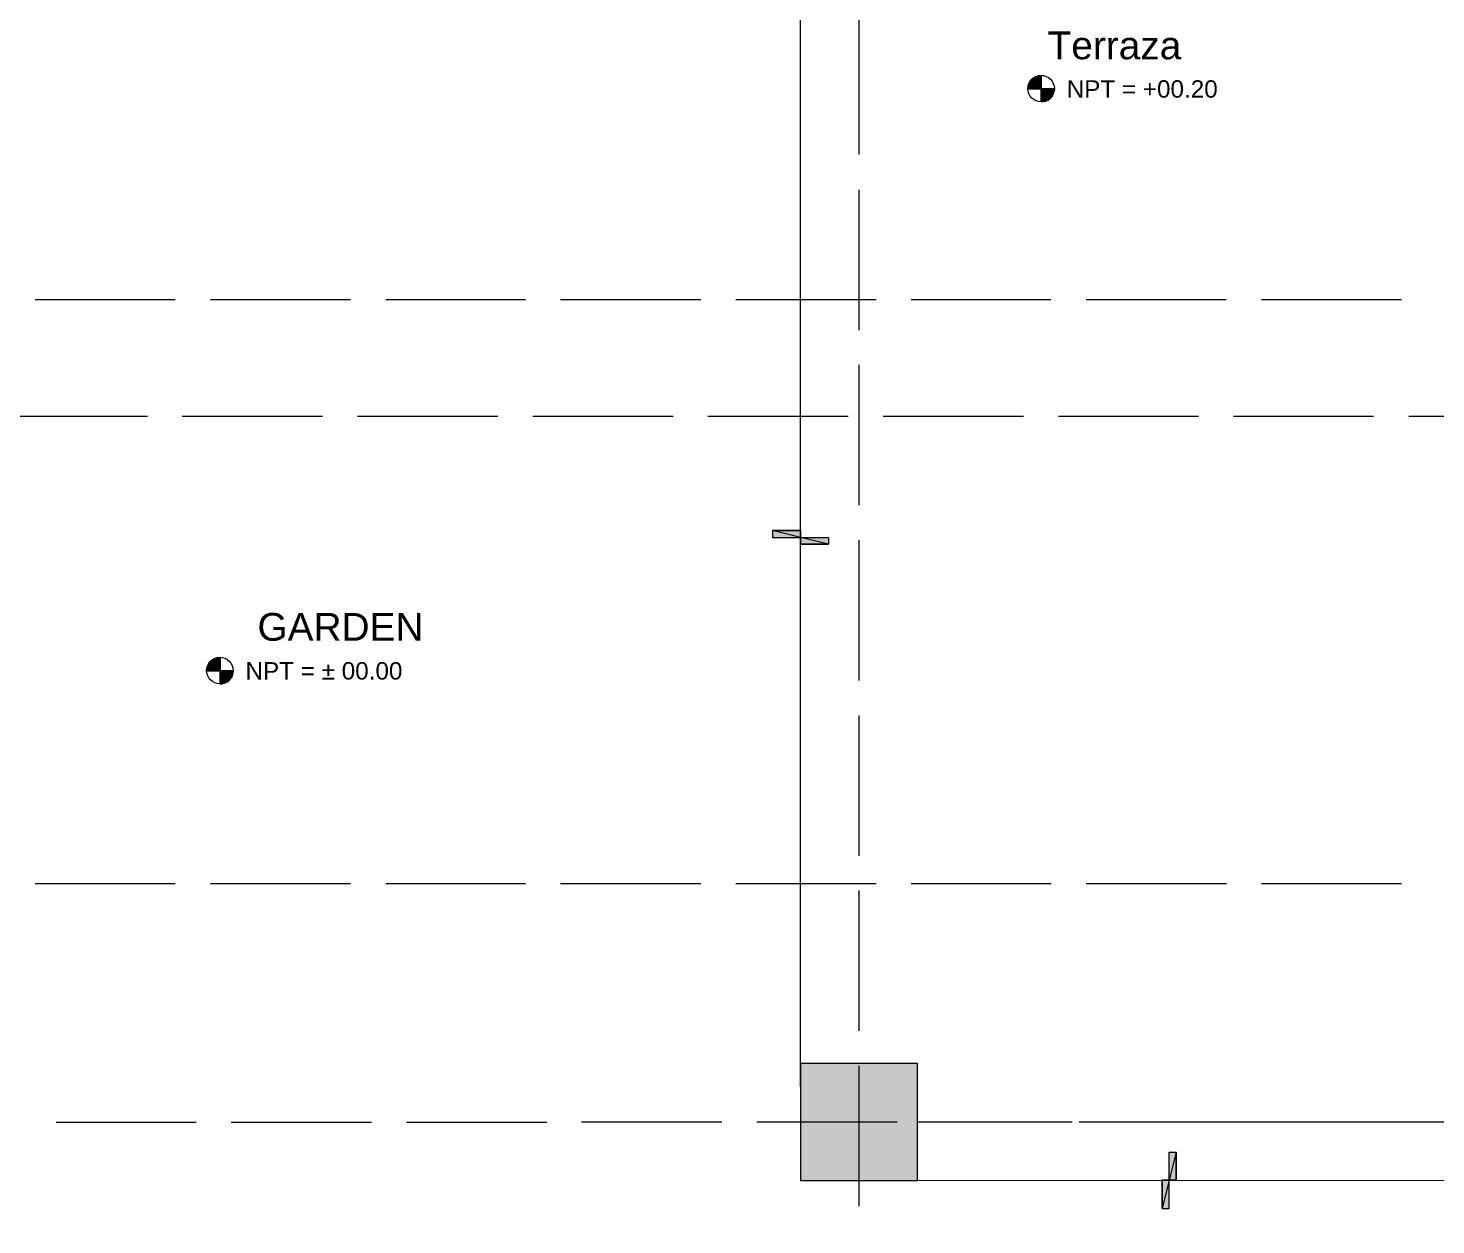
# Model space of a CAD drawing. Header units: metres. Extents: x 14 to 155, y 0 to 125.
# Drawn here: x 20.15 to 26.17, y 106.05 to 111.17 of the extents above; entities that cross this region are included whole.
import ezdxf

# ---------------------------------------------------------------- set-up
doc = ezdxf.new("R2010")
doc.units = ezdxf.units.M
doc.layers.get('Defpoints').update_dxf_attribs({"lineweight": 0})
for name, color, linetype in [('Edges', 7, 'Continuous'), ('PDF_Solid Fills', 7, 'Continuous'), ('PDF_Text', 255, 'Continuous')]:
    doc.layers.add(name, color=color, linetype=linetype)
doc.layers.add('PDF_Geometry', color=7, linetype='Continuous', true_color=0xc0c0c0)
doc.styles.add('PDF Arial', font='arial.ttf')
doc.styles.add('TEXTS', font='swissl.ttf')
doc.dimstyles.new('Copy of DIMTEXT', dxfattribs={"dimscale": 0.3, "dimtxt": 0.22, "dimasz": 0.18, "dimexe": 0.05, "dimexo": 0.05, "dimgap": 0.05, "dimtad": 0, "dimzin": 1, "dimdsep": 46, "dimtxsty": 'TEXTS', "dimblk": 'ARCHTICK', "dimcen": 0.1, "dimclrd": 256, "dimclre": 6, "dimclrt": 7, "dimadec": 0, "dimazin": 0, "dimtfac": 0.15, "dimtix": 1, "dimtofl": 0, "dimtmove": 1, "dimatfit": 3, "dimldrblk": 'OPEN', "dimfxl": 0, "dimtolj": 1, "dimtzin": 0, "dimarcsym": 0})

# ---------------------------------------------------------------- blocks, each defined once
blk = doc.blocks.new('_ArchTick')
at = {"color": 0, "linetype": 'ByBlock', "const_width": 0.15}
blk.add_lwpolyline([(-0.5, -0.5), (0.5, 0.5)], dxfattribs=at)
blk = doc.blocks.new('*D6')
at = {"layer": 'Defpoints', "color": 0, "transparency": 16777216}
for p in [(26.2838, 121.6249), (23.707, 0.0009), (26.2838, 0.0307)]:
    blk.add_point(p, dxfattribs=at)
at = {"layer": 'Edges', "color": 6, "lineweight": -2, "transparency": 16777216}
for p, q in [((26.2838, 0.3907), (26.2838, 0.0107)), ((23.707, 0.0209), (23.707, 0.0507))]:
    blk.add_line(p, q, dxfattribs=at)
at = {"layer": 'Edges', "lineweight": -2, "transparency": 16777216}
for p, q in [((23.707, 0.0307), (24.7859, 0.0307)), ((26.2838, 0.0307), (25.2048, 0.0307))]:
    blk.add_line(p, q, dxfattribs=at)
at = {"layer": 'Edges', "lineweight": -2, "transparency": 16777216, "xscale": 0.072, "yscale": 0.072, "zscale": 0.072, "rotation": 180}
blk.add_blockref('_ArchTick', (23.707, 0.0307), dxfattribs=at)
at = {"layer": 'Edges', "lineweight": -2, "transparency": 16777216, "xscale": 0.072, "yscale": 0.072, "zscale": 0.072}
blk.add_blockref('_ArchTick', (26.2838, 0.0307), dxfattribs=at)
at = {"layer": 'Edges', "color": 7, "transparency": 16777216, "char_height": 0.088, "attachment_point": 5, "style": 'TEXTS'}
for s, insert in [('\\A1;2.58 m', (24.9954, 0.096)), ('\\A1;[8\'-5{\\H0.15x;\\S1/2;}" ft]', (24.9954, -0.0459))]:
    blk.add_mtext(s, dxfattribs=dict(at, insert=insert))
blk = doc.blocks.new('_Open')
at = {"color": 0, "linetype": 'ByBlock', "lineweight": -2}
for p, q in [((-1, 0.167), (0, 0)), ((-1, -0.167), (0, 0)), ((0, 0), (-1, 0))]:
    blk.add_line(p, q, dxfattribs=at)

msp = doc.modelspace()

# ---------------------------------------------------------------- linework, layer by layer
at = {"layer": 'PDF_Geometry', "color": 0, "lineweight": 5}
for points in [[(23.4532, 106.6407), (23.4529, 114.3863), (33.4808, 114.3867), (33.481, 110.0866)], [(23.8534, 106.2406), (26.2092, 106.2407)]]:
    msp.add_lwpolyline(points, dxfattribs=at)
at = {"layer": 'PDF_Geometry', "color": 0, "lineweight": 0}
for points in [[(23.7027, 111.2305), (23.7028, 110.6304)], [(24.4837, 110.9681), (24.4837, 110.8561)], [(24.4277, 110.912), (24.5398, 110.9121)], [(23.7028, 110.4799), (23.7028, 109.8798)], [(20.1757, 110.0109), (20.7758, 110.0109)], [(20.9262, 110.0109), (21.5263, 110.011)], [(21.6768, 110.011), (22.2753, 110.011)], [(22.4258, 110.011), (23.0259, 110.011)], [(23.1763, 110.011), (23.7764, 110.011)], [(23.9269, 110.0111), (24.5254, 110.0111)], [(24.6759, 110.0111), (25.276, 110.0111)], [(25.4264, 110.0111), (26.0265, 110.0111)], [(23.7028, 109.731), (23.7028, 109.1309)], [(20.0572, 109.5116), (20.6573, 109.5116)], [(20.8062, 109.5116), (21.4063, 109.5116)], [(21.5568, 109.5116), (22.1569, 109.5116)], [(22.3073, 109.5117), (22.9074, 109.5117)], [(23.0563, 109.5117), (23.6564, 109.5117)], [(23.8069, 109.5117), (24.407, 109.5117)], [(24.5574, 109.5117), (25.1575, 109.5118)], [(25.3064, 109.5118), (25.9065, 109.5118)], [(26.057, 109.5118), (26.6571, 109.5118)], [(23.7028, 108.9804), (23.7028, 108.3803)], [(20.9678, 108.4778), (20.9678, 108.3657)], [(20.9119, 108.4218), (21.0239, 108.4218)], [(23.7029, 108.2298), (23.7029, 107.6297)], [(20.1758, 107.5111), (20.7759, 107.5112)], [(20.9263, 107.5112), (21.5264, 107.5112)], [(21.6769, 107.5112), (22.2754, 107.5112)], [(22.4259, 107.5112), (23.026, 107.5113)], [(23.1764, 107.5113), (23.7765, 107.5113)], [(23.7029, 107.4809), (23.7029, 106.8808)], [(23.927, 107.5113), (24.5255, 107.5113)], [(24.676, 107.5113), (25.2761, 107.5113)], [(25.4265, 107.5113), (26.0266, 107.5114)], [(23.7029, 106.7303), (23.7029, 106.1302)], [(20.2654, 106.4902), (20.8655, 106.4902)], [(21.0159, 106.4902), (21.616, 106.4902)], [(21.7665, 106.4902), (22.3666, 106.4902)], [(22.5154, 106.4903), (23.1155, 106.4903)], [(23.266, 106.4903), (23.8661, 106.4903)], [(23.9542, 106.4903), (24.0886, 106.4903)], [(24.0166, 106.4903), (24.6167, 106.4903)], [(24.1687, 106.4903), (24.3271, 106.4903)], [(24.4071, 106.4903), (24.5655, 106.4903)], [(24.6455, 106.4903), (24.804, 106.4903)], [(24.7655, 106.4903), (25.3656, 106.4904)], [(24.8824, 106.4903), (25.0425, 106.4903)], [(25.1209, 106.4904), (25.2793, 106.4904)], [(25.3593, 106.4904), (25.5177, 106.4904)], [(25.5161, 106.4904), (26.1162, 106.4904)], [(25.5978, 106.4904), (25.7562, 106.4904)], [(25.8362, 106.4904), (25.9946, 106.4904)], [(26.0731, 106.4904), (26.2092, 106.4904)]]:
    msp.add_lwpolyline(points, dxfattribs=at)
for points in [[(24.4533, 110.9585), (24.4837, 110.9521), (24.4437, 110.9521)], [(24.4629, 110.9649), (24.4837, 110.9586), (24.4533, 110.9585)], [(24.4837, 110.9585), (24.4533, 110.9585), (24.4837, 110.9521)], [(24.4726, 110.9681), (24.4837, 110.9649), (24.4629, 110.9649)], [(24.4837, 110.9649), (24.4629, 110.9649), (24.4837, 110.9586)], [(24.4837, 110.9681), (24.4726, 110.9681)], [(24.4837, 110.9681), (24.4726, 110.9681), (24.4837, 110.9649)], [(24.4293, 110.9233), (24.4837, 110.9121), (24.4277, 110.9121)], [(24.4325, 110.9345), (24.4837, 110.9233), (24.4293, 110.9233)], [(24.4837, 110.9233), (24.4293, 110.9233), (24.4837, 110.9121)], [(24.4373, 110.9441), (24.4837, 110.9345), (24.4325, 110.9345)], [(24.4837, 110.9345), (24.4325, 110.9345), (24.4837, 110.9233)], [(24.4437, 110.9521), (24.4837, 110.9441), (24.4373, 110.9441)], [(24.4837, 110.9441), (24.4373, 110.9441), (24.4837, 110.9345)], [(24.4837, 110.9521), (24.4437, 110.9521), (24.4837, 110.9441)], [(24.5398, 110.9121), (24.4838, 110.912), (24.5398, 110.9025)], [(24.4838, 110.912), (24.5398, 110.9025), (24.4838, 110.9025)], [(24.5398, 110.9025), (24.4838, 110.9025), (24.5366, 110.8929)], [(24.4838, 110.9025), (24.5366, 110.8929), (24.4838, 110.8929)], [(24.5365, 110.8928), (24.4837, 110.8928), (24.5333, 110.8849)], [(24.4837, 110.8928), (24.5333, 110.8849), (24.4837, 110.8849)], [(24.5333, 110.8849), (24.4837, 110.8849), (24.5269, 110.8769)], [(24.4837, 110.8849), (24.5269, 110.8769), (24.4837, 110.8769)], [(24.5269, 110.8769), (24.4837, 110.8769), (24.5206, 110.8689)], [(24.4837, 110.8769), (24.5206, 110.8689), (24.4837, 110.8689)], [(24.5206, 110.8688), (24.4837, 110.8688), (24.5126, 110.864)], [(24.4837, 110.8688), (24.5126, 110.864), (24.4837, 110.864)], [(24.5125, 110.864), (24.4837, 110.864), (24.5029, 110.8593)], [(24.4837, 110.864), (24.5029, 110.8593), (24.4837, 110.8593)], [(24.4837, 110.8593), (24.4837, 110.8577), (24.4933, 110.8577)], [(24.4837, 110.8593), (24.5029, 110.8593), (24.4933, 110.8577)], [(24.4837, 110.8577), (24.4933, 110.8577), (24.4837, 110.8561)], [(23.3332, 108.9916), (23.4532, 108.9916), (23.3331, 109.022)], [(23.4532, 108.9916), (23.3331, 109.022), (23.4532, 109.022)], [(23.5733, 108.9628), (23.4533, 108.9628), (23.4532, 109.022), (23.3332, 109.022), (23.3332, 108.9915), (23.5733, 108.9916)], [(23.4532, 108.9628), (23.5732, 108.9628), (23.4532, 108.9916)], [(23.5732, 108.9628), (23.4532, 108.9916), (23.5732, 108.9916)], [(20.9135, 108.433), (20.9678, 108.4218), (20.9119, 108.4218)], [(20.9167, 108.4426), (20.9678, 108.4331), (20.9135, 108.4331)], [(20.9678, 108.433), (20.9135, 108.433), (20.9678, 108.4218)], [(20.9214, 108.4522), (20.9678, 108.4426), (20.9167, 108.4426)], [(20.9678, 108.4426), (20.9167, 108.4426), (20.9678, 108.4331)], [(20.9278, 108.4618), (20.9678, 108.4523), (20.9214, 108.4523)], [(20.9678, 108.4522), (20.9214, 108.4522), (20.9678, 108.4426)], [(20.9375, 108.4682), (20.9678, 108.4618), (20.9278, 108.4618)], [(20.9678, 108.4618), (20.9278, 108.4618), (20.9678, 108.4523)], [(20.947, 108.473), (20.9678, 108.4682), (20.9375, 108.4682)], [(20.9678, 108.4682), (20.9375, 108.4682), (20.9678, 108.4618)], [(20.9567, 108.4762), (20.9678, 108.473), (20.947, 108.473)], [(20.9678, 108.473), (20.947, 108.473), (20.9678, 108.4682)], [(20.9678, 108.4778), (20.9678, 108.4762), (20.9567, 108.4762)], [(20.9678, 108.4762), (20.9567, 108.4762), (20.9678, 108.473)], [(21.0239, 108.4218), (20.9679, 108.4218), (21.0239, 108.4122)], [(20.9679, 108.4218), (21.0239, 108.4122), (20.9679, 108.4122)], [(21.0239, 108.4122), (20.9679, 108.4122), (21.0207, 108.4026)], [(20.9679, 108.4122), (21.0207, 108.4026), (20.9679, 108.4026)], [(21.0207, 108.4026), (20.9679, 108.4026), (21.0175, 108.393)], [(20.9679, 108.4026), (21.0175, 108.393), (20.9679, 108.393)], [(21.0174, 108.393), (20.9678, 108.393), (21.0111, 108.3851)], [(20.9678, 108.393), (21.0111, 108.3851), (20.9678, 108.3851)], [(21.0111, 108.385), (20.9678, 108.385), (21.0047, 108.3786)], [(20.9678, 108.385), (21.0047, 108.3786), (20.9678, 108.3786)], [(21.0047, 108.3786), (20.9678, 108.3786), (20.9967, 108.3722)], [(20.9678, 108.3786), (20.9967, 108.3722), (20.9678, 108.3722)], [(20.9966, 108.3722), (20.9678, 108.3722), (20.9871, 108.369)], [(20.9678, 108.3722), (20.9871, 108.369), (20.9678, 108.369)], [(20.9678, 108.369), (20.9871, 108.369), (20.9774, 108.3658)], [(20.9775, 108.3657), (20.9679, 108.3657), (20.9679, 108.3689)], [(20.9678, 108.3657), (20.9775, 108.3657)], [(20.9775, 108.3657), (20.9679, 108.3657)], [(25.0616, 106.3607), (25.0616, 106.2407), (25.0008, 106.2407), (25.0008, 106.1207), (25.0312, 106.1207), (25.0312, 106.3607)], [(25.0616, 106.2407), (25.0616, 106.3607), (25.0312, 106.2407)], [(25.0616, 106.3607), (25.0312, 106.2407), (25.0312, 106.3607)], [(25.0312, 106.1207), (25.0312, 106.2407), (25.0009, 106.1207)], [(25.0312, 106.2407), (25.0009, 106.1207), (25.0009, 106.2407)]]:
    msp.add_lwpolyline(points, close=True, dxfattribs=at)
at = {"layer": 'PDF_Geometry', "color": 0, "lineweight": 5}
msp.add_lwpolyline([(23.4533, 106.2406), (23.9542, 106.2406), (23.9542, 106.74), (23.4532, 106.74)], close=True, dxfattribs=at)
at = {"layer": 'PDF_Geometry', "color": 0, "lineweight": 0}
for centre in [(24.483, 110.9129), (20.9671, 108.4226)]:
    msp.add_circle(centre, 0.0568, dxfattribs=at)
at = {"layer": 'PDF_Solid Fills', "color": 0, "transparency": 33554559}
for points in [[(24.4437, 110.9522), (24.4837, 110.9522), (24.4533, 110.9585)], [(24.4533, 110.9585), (24.4837, 110.9586), (24.4629, 110.9649)], [(24.4533, 110.9585), (24.4837, 110.9522), (24.4837, 110.9586)], [(24.4629, 110.9649), (24.4838, 110.9649), (24.4726, 110.968)], [(24.4629, 110.9649), (24.4837, 110.9586), (24.4837, 110.9649)], [(24.4726, 110.968), (24.4838, 110.9649), (24.4838, 110.968)], [(24.4277, 110.912), (24.4838, 110.912), (24.4293, 110.9232)], [(24.4293, 110.9232), (24.4837, 110.9232), (24.4325, 110.9345)], [(24.4293, 110.9232), (24.4838, 110.912), (24.4838, 110.9232)], [(24.4325, 110.9345), (24.4837, 110.9345), (24.4373, 110.9441)], [(24.4325, 110.9345), (24.4837, 110.9232), (24.4837, 110.9345)], [(24.4373, 110.9441), (24.4837, 110.9345), (24.4837, 110.9441)], [(24.4374, 110.944), (24.4838, 110.944), (24.4438, 110.9521)], [(24.4438, 110.9521), (24.4838, 110.944), (24.4838, 110.9521)], [(24.4837, 110.9121), (24.5398, 110.9025), (24.5398, 110.9121)], [(24.4837, 110.9025), (24.5398, 110.9025), (24.4837, 110.9121)], [(24.4837, 110.9025), (24.5365, 110.8928), (24.5398, 110.9025)], [(24.4837, 110.8928), (24.5365, 110.8928), (24.4837, 110.9025)], [(24.4837, 110.8928), (24.5333, 110.8848), (24.5365, 110.8928)], [(24.4837, 110.8848), (24.5333, 110.8848), (24.4837, 110.8928)], [(24.4837, 110.8849), (24.5269, 110.8769), (24.5333, 110.8849)], [(24.4837, 110.8769), (24.5269, 110.8769), (24.4837, 110.8849)], [(24.4837, 110.8768), (24.5205, 110.8688), (24.5269, 110.8768)], [(24.4837, 110.8688), (24.5205, 110.8688), (24.4837, 110.8768)], [(24.4837, 110.8689), (24.5125, 110.8641), (24.5205, 110.8689)], [(24.4837, 110.8641), (24.5125, 110.8641), (24.4837, 110.8689)], [(24.4837, 110.864), (24.5028, 110.8593), (24.5125, 110.864)], [(24.4837, 110.8593), (24.5028, 110.8593), (24.4837, 110.864)], [(24.4837, 110.8577), (24.4934, 110.8577), (24.4837, 110.8593)], [(24.4837, 110.8593), (24.4934, 110.8577), (24.5028, 110.8593)], [(24.4837, 110.8577), (24.4837, 110.8561), (24.4934, 110.8577)], [(23.3331, 109.022), (23.4532, 108.9916), (23.4532, 109.022)], [(23.3332, 108.9916), (23.4532, 108.9916), (23.3331, 109.022)], [(23.4532, 108.9916), (23.5733, 108.9629), (23.5733, 108.9917)], [(23.4533, 108.9629), (23.5733, 108.9629), (23.4532, 108.9916)], [(20.9119, 108.4217), (20.9679, 108.4217), (20.9135, 108.433)], [(20.9135, 108.433), (20.9678, 108.433), (20.9167, 108.4426)], [(20.9135, 108.433), (20.9679, 108.4217), (20.9679, 108.433)], [(20.9167, 108.4426), (20.9678, 108.4426), (20.9214, 108.4522)], [(20.9167, 108.4426), (20.9678, 108.433), (20.9678, 108.4426)], [(20.9214, 108.4522), (20.9678, 108.4426), (20.9678, 108.4522)], [(20.9215, 108.4521), (20.9679, 108.4521), (20.9279, 108.4617)], [(20.9278, 108.4618), (20.9678, 108.4618), (20.9374, 108.4682)], [(20.9279, 108.4617), (20.9679, 108.4521), (20.9679, 108.4617)], [(20.9374, 108.4682), (20.9678, 108.4682), (20.947, 108.473)], [(20.9374, 108.4682), (20.9678, 108.4618), (20.9678, 108.4682)], [(20.947, 108.473), (20.9679, 108.473), (20.9567, 108.4762)], [(20.947, 108.473), (20.9678, 108.4682), (20.9678, 108.473)], [(20.9567, 108.4762), (20.9679, 108.4762), (20.9679, 108.4778)], [(20.9567, 108.4762), (20.9679, 108.473), (20.9679, 108.4762)], [(20.9678, 108.4218), (21.0239, 108.4122), (21.0239, 108.4218)], [(20.9678, 108.4122), (21.0239, 108.4122), (20.9678, 108.4218)], [(20.9678, 108.4122), (21.0206, 108.4025), (21.0239, 108.4122)], [(20.9678, 108.4025), (21.0206, 108.4025), (20.9678, 108.4122)], [(20.9678, 108.4026), (21.0174, 108.393), (21.0206, 108.4026)], [(20.9678, 108.393), (21.0174, 108.393), (20.9678, 108.4026)], [(20.9678, 108.393), (21.0111, 108.3851), (21.0174, 108.393)], [(20.9678, 108.3851), (21.0111, 108.3851), (20.9678, 108.393)], [(20.9678, 108.385), (21.0046, 108.3786), (21.0111, 108.385)], [(20.9678, 108.3786), (21.0046, 108.3786), (20.9678, 108.385)], [(20.9678, 108.3786), (20.9966, 108.3722), (21.0046, 108.3786)], [(20.9678, 108.3722), (20.9966, 108.3722), (20.9678, 108.3786)], [(20.9678, 108.3722), (20.987, 108.369), (20.9966, 108.3722)], [(20.9678, 108.369), (20.987, 108.369), (20.9678, 108.3722)], [(20.9678, 108.3657), (20.9775, 108.3657), (20.9678, 108.3689)], [(20.9678, 108.3689), (20.9775, 108.3657), (20.987, 108.3689)], [(23.9542, 106.74), (23.4532, 106.74), (23.9542, 106.2406)], [(23.4532, 106.74), (23.9542, 106.2406), (23.4533, 106.2406)], [(25.0312, 106.3607), (25.0312, 106.2407), (25.0617, 106.3607)], [(25.0312, 106.2407), (25.0617, 106.2407), (25.0617, 106.3607)], [(25.0009, 106.2407), (25.0009, 106.1206), (25.0312, 106.2407)], [(25.0009, 106.1206), (25.0312, 106.1206), (25.0312, 106.2407)]]:
    msp.add_solid(points, dxfattribs=at)

# ---------------------------------------------------------------- texts
at = {"layer": 'PDF_Text', "color": 0, "attachment_point": 7, "rotation": 0.0022, "style": 'PDF Arial'}
for s, insert, char_height in [('Terraza', (24.5109, 111.0369), 0.11895), ('NPT = +00.20', (24.5926, 110.8733), 0.074346), ('GARDEN', (21.1279, 108.5482), 0.11895), ('NPT = ± 00.00', (21.0767, 108.3829), 0.074346)]:
    msp.add_mtext(s, dxfattribs=dict(at, insert=insert, char_height=char_height))

# ---------------------------------------------------------------- dimensions: what is measured, and where the dimension line sits
at = {"layer": 'Edges'}
dim = msp.add_linear_dim(base=(26.2838, 0.0307), p1=(23.707, 0.0009), p2=(26.2838, 121.6249), dimstyle='Copy of DIMTEXT', override={"dimscale": 0.4, "dimpost": ' m\\X', "dimfxl": 0.9, "dimfxlon": 1}, dxfattribs=at)
dim.commit()
dim.dimension.update_dxf_attribs({"geometry": '*D6', "text_midpoint": (24.9954, 0.0307)})

doc.saveas('drawing.dxf')
